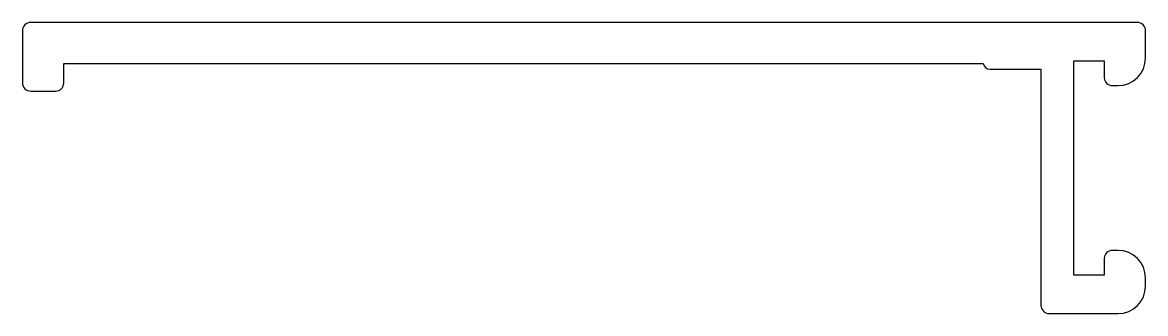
# Model space of a CAD drawing. Extents: x 2753.1 to 2793.9, y 2356.1 to 2366.7.
import ezdxf

# ---------------------------------------------------------------- set-up
doc = ezdxf.new("R2010")
doc.units = 0
doc.linetypes.add('CENTER', pattern=[50.8, 31.75, -6.35, 6.35, -6.35])
doc.layers.add('RI-OTHERS', color=6, linetype='CENTER')

msp = doc.modelspace()

# ---------------------------------------------------------------- linework, layer by layer
at = {"layer": 'RI-OTHERS', "color": 0, "linetype": 'BYBLOCK'}
for p, q in [((2793.644, 2366.653), (2753.444, 2366.653)), ((2753.144, 2366.353), (2753.144, 2364.453)), ((2793.944, 2365.353), (2793.944, 2366.353)), ((2791.344, 2357.453), (2791.344, 2365.253)), ((2791.344, 2365.253), (2792.444, 2365.253)), ((2792.444, 2365.253), (2792.444, 2364.653)), ((2754.644, 2365.153), (2788.049, 2365.153)), ((2754.644, 2364.453), (2754.644, 2365.153)), ((2788.294, 2364.953), (2790.144, 2364.953)), ((2790.144, 2364.953), (2790.144, 2356.353)), ((2753.444, 2364.153), (2754.344, 2364.153)), ((2792.744, 2364.353), (2792.944, 2364.353)), ((2792.944, 2358.353), (2792.744, 2358.353)), ((2792.444, 2358.053), (2792.444, 2357.453)), ((2792.444, 2357.453), (2791.344, 2357.453)), ((2793.944, 2357.053), (2793.944, 2357.353)), ((2790.444, 2356.053), (2792.944, 2356.053))]:
    msp.add_line(p, q, dxfattribs=at)
for centre, radius, start, end in [((2753.444, 2366.353), 0.3, 90.0003, 179.9997), ((2793.644, 2366.353), 0.3, 0.0003, 89.9997), ((2792.944, 2365.353), 1, 270.0003, 359.9997), ((2788.294, 2365.203), 0.25, 191.537, 270), ((2753.444, 2364.453), 0.3, 180.0003, 269.9997), ((2754.344, 2364.453), 0.3, 270.0003, 359.9997), ((2792.744, 2364.653), 0.3, 180.0003, 269.9997), ((2792.744, 2358.053), 0.3, 90.0003, 179.9997), ((2792.944, 2357.353), 1, 0.0003, 89.9997), ((2792.944, 2357.053), 1, 270.0003, 359.9997), ((2790.444, 2356.353), 0.3, 180.0003, 269.9997)]:
    msp.add_arc(centre, radius, start, end, dxfattribs=at)

doc.saveas('drawing.dxf')
